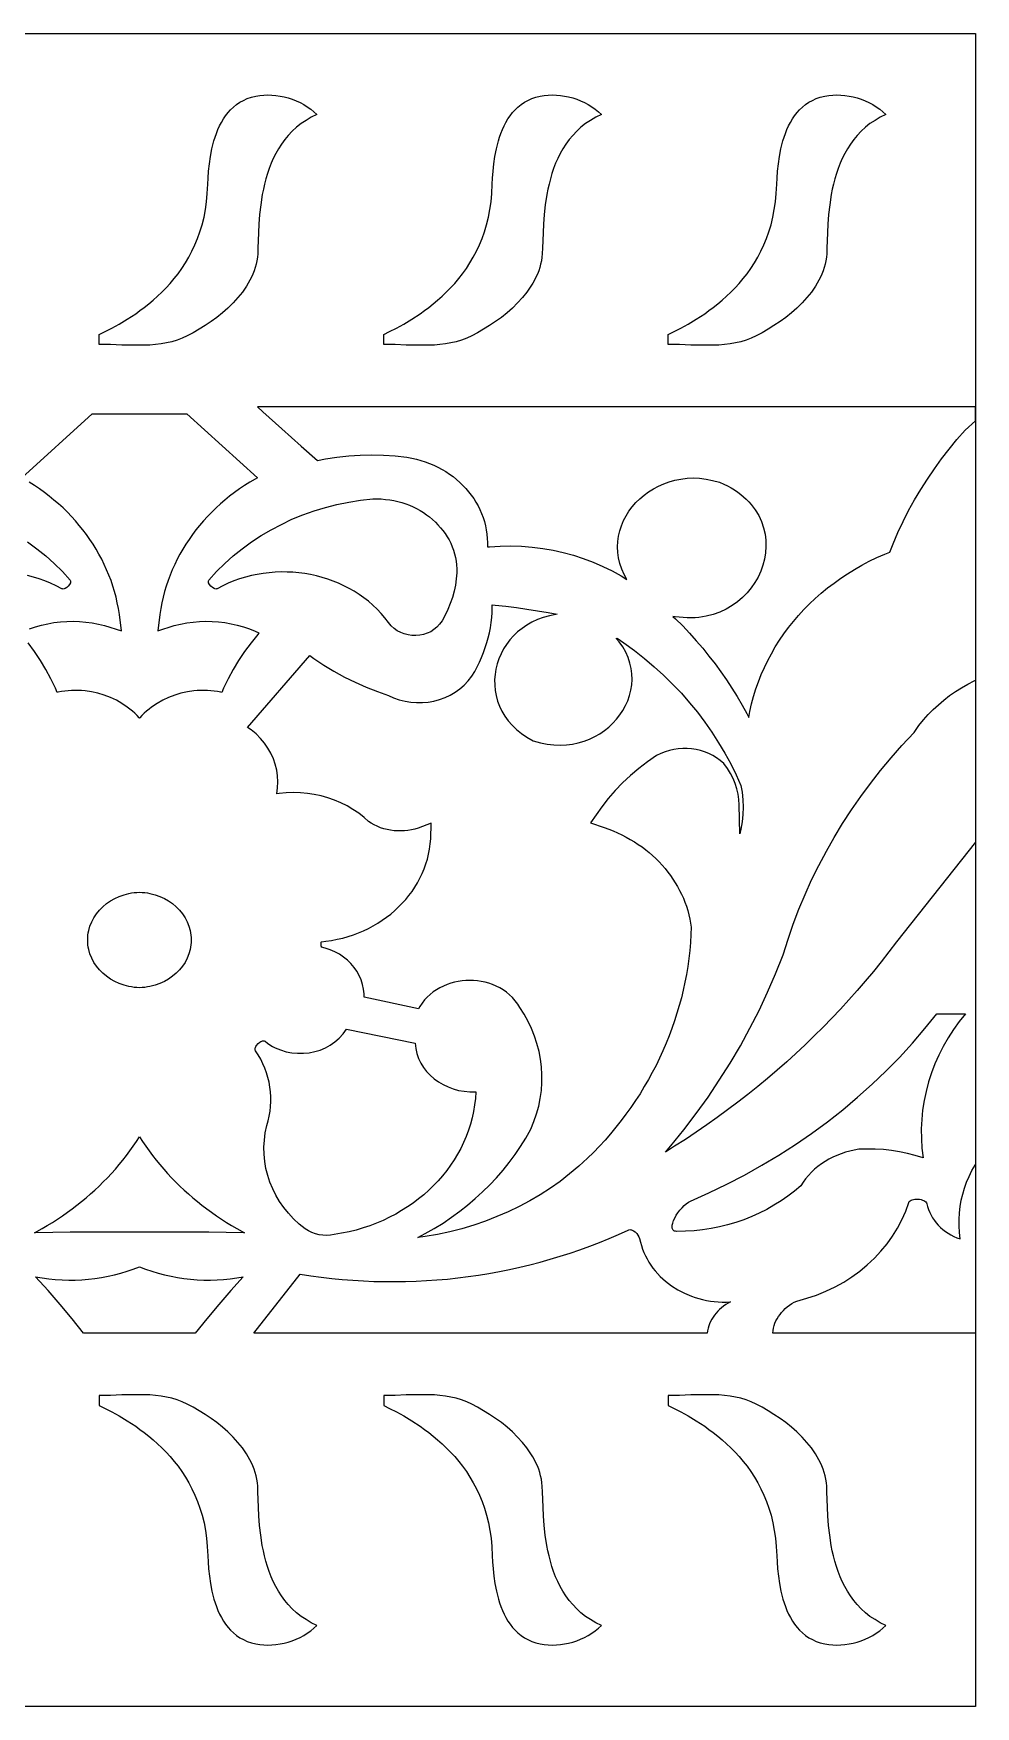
# Model space of a CAD drawing. Extents: x -250 to 250, y -50 to 50.
# Drawn here: x 193.7 to 250, y -50 to 50 of the extents above; entities that cross this region are included whole.
import ezdxf

# ---------------------------------------------------------------- set-up
doc = ezdxf.new("R2010")
doc.units = 0
doc.header["$MEASUREMENT"] = 0
doc.layers.add('BITMAP_LAYER', color=18, linetype='CONTINUOUS')
doc.layers.add('LAYER_1', color=18, linetype='CONTINUOUS')

msp = doc.modelspace()

# ---------------------------------------------------------------- linework, layer by layer
at = {"layer": 'BITMAP_LAYER'}
for points in [[(197.61, 32), (197.96, 32.18), (198.36, 32.39), (198.8, 32.63), (199.28, 32.92), (199.79, 33.25), (200.04, 33.44), (200.3, 33.63), (200.57, 33.84), (200.83, 34.06), (201.09, 34.29), (201.35, 34.53), (201.6, 34.79), (201.85, 35.06), (202.09, 35.35), (202.32, 35.64), (202.55, 35.96), (202.76, 36.29), (202.96, 36.63), (203.15, 36.99), (203.33, 37.36), (203.49, 37.75), (203.63, 38.15), (203.76, 38.57), (203.87, 39.01), (203.95, 39.47), (204.02, 39.94), (204.06, 40.43), (204.09, 41), (204.11, 41.36), (204.14, 41.77), (204.19, 42.2), (204.25, 42.65), (204.34, 43.11), (204.4, 43.34), (204.46, 43.58), (204.53, 43.81), (204.61, 44.03), (204.7, 44.25), (204.8, 44.47), (204.91, 44.68), (205.03, 44.89), (205.16, 45.08), (205.31, 45.27), (205.46, 45.44), (205.63, 45.6), (205.82, 45.75), (206.02, 45.89), (206.23, 46), (206.46, 46.11), (206.7, 46.19), (206.96, 46.25), (207.2, 46.29), (207.44, 46.32), (207.68, 46.33), (207.93, 46.32), (208.17, 46.3), (208.42, 46.26), (208.66, 46.21), (208.91, 46.15), (209.15, 46.07), (209.38, 45.98), (209.61, 45.87), (209.83, 45.75), (210.04, 45.62), (210.25, 45.48), (210.44, 45.32), (210.62, 45.15), (210.28, 44.99), (209.97, 44.8), (209.67, 44.61), (209.4, 44.39), (209.15, 44.16), (208.91, 43.91), (208.7, 43.66), (208.5, 43.39), (208.32, 43.11), (208.16, 42.83), (208.01, 42.53), (207.88, 42.24), (207.76, 41.93), (207.66, 41.62), (207.57, 41.31), (207.49, 41), (207.42, 40.69), (207.35, 40.38), (207.26, 39.76), (207.19, 39.17), (207.15, 38.6), (207.11, 37.6), (207.09, 37.18), (207.08, 36.83), (207.06, 36.62), (207.03, 36.41), (206.98, 36.21), (206.93, 36.01), (206.87, 35.81), (206.79, 35.62), (206.71, 35.43), (206.62, 35.25), (206.52, 35.07), (206.41, 34.89), (206.29, 34.71), (206.17, 34.54), (205.9, 34.21), (205.61, 33.89), (205.3, 33.59), (204.98, 33.3), (204.64, 33.03), (204.29, 32.78), (203.93, 32.54), (203.58, 32.32), (203.22, 32.11), (202.87, 31.92), (202.57, 31.78), (202.26, 31.67), (201.94, 31.57), (201.62, 31.5), (201.3, 31.44), (200.97, 31.4), (200.64, 31.37), (200.3, 31.36), (199.63, 31.36), (198.95, 31.37), (198.28, 31.4), (197.61, 31.41)], [(214.62, 32), (214.97, 32.18), (215.37, 32.39), (215.81, 32.63), (216.29, 32.92), (216.8, 33.25), (217.05, 33.44), (217.31, 33.63), (217.58, 33.84), (217.84, 34.06), (218.1, 34.29), (218.35, 34.53), (218.61, 34.79), (218.86, 35.06), (219.1, 35.35), (219.33, 35.64), (219.56, 35.96), (219.77, 36.29), (219.97, 36.63), (220.16, 36.99), (220.34, 37.36), (220.5, 37.75), (220.64, 38.15), (220.77, 38.57), (220.88, 39.01), (220.96, 39.47), (221.03, 39.94), (221.07, 40.43), (221.1, 41), (221.12, 41.36), (221.15, 41.77), (221.2, 42.2), (221.26, 42.65), (221.35, 43.11), (221.41, 43.34), (221.47, 43.58), (221.54, 43.81), (221.62, 44.03), (221.71, 44.25), (221.81, 44.47), (221.92, 44.68), (222.04, 44.89), (222.17, 45.08), (222.32, 45.27), (222.47, 45.44), (222.64, 45.6), (222.83, 45.75), (223.03, 45.89), (223.24, 46), (223.47, 46.11), (223.71, 46.19), (223.97, 46.25), (224.21, 46.29), (224.45, 46.32), (224.69, 46.33), (224.94, 46.32), (225.18, 46.3), (225.43, 46.26), (225.67, 46.21), (225.92, 46.15), (226.16, 46.07), (226.39, 45.98), (226.62, 45.87), (226.84, 45.75), (227.05, 45.62), (227.26, 45.48), (227.45, 45.32), (227.63, 45.15), (227.29, 44.99), (226.98, 44.8), (226.68, 44.61), (226.41, 44.39), (226.16, 44.16), (225.92, 43.91), (225.71, 43.66), (225.51, 43.39), (225.33, 43.11), (225.17, 42.83), (225.02, 42.53), (224.89, 42.24), (224.77, 41.93), (224.67, 41.62), (224.58, 41.31), (224.5, 41), (224.42, 40.69), (224.36, 40.38), (224.27, 39.76), (224.2, 39.17), (224.16, 38.6), (224.12, 37.6), (224.1, 37.18), (224.09, 36.83), (224.07, 36.62), (224.04, 36.41), (223.99, 36.21), (223.94, 36.01), (223.88, 35.81), (223.8, 35.62), (223.72, 35.43), (223.63, 35.25), (223.53, 35.07), (223.42, 34.89), (223.3, 34.71), (223.18, 34.54), (222.91, 34.21), (222.62, 33.89), (222.31, 33.59), (221.99, 33.3), (221.65, 33.03), (221.3, 32.78), (220.94, 32.54), (220.59, 32.32), (220.23, 32.11), (219.88, 31.92), (219.58, 31.78), (219.27, 31.67), (218.95, 31.57), (218.63, 31.5), (218.31, 31.44), (217.98, 31.4), (217.65, 31.37), (217.31, 31.36), (216.64, 31.36), (215.96, 31.37), (215.29, 31.4), (214.62, 31.41)], [(231.63, 32), (231.98, 32.18), (232.38, 32.39), (232.82, 32.63), (233.3, 32.92), (233.81, 33.25), (234.06, 33.44), (234.32, 33.63), (234.59, 33.84), (234.85, 34.06), (235.11, 34.29), (235.36, 34.53), (235.62, 34.79), (235.87, 35.06), (236.11, 35.35), (236.34, 35.64), (236.57, 35.96), (236.78, 36.29), (236.98, 36.63), (237.17, 36.99), (237.35, 37.36), (237.51, 37.75), (237.65, 38.15), (237.78, 38.57), (237.89, 39.01), (237.97, 39.47), (238.04, 39.94), (238.08, 40.43), (238.11, 41), (238.13, 41.36), (238.16, 41.77), (238.21, 42.2), (238.27, 42.65), (238.36, 43.11), (238.42, 43.34), (238.48, 43.58), (238.55, 43.81), (238.63, 44.03), (238.72, 44.25), (238.82, 44.47), (238.93, 44.68), (239.05, 44.89), (239.18, 45.08), (239.33, 45.27), (239.48, 45.44), (239.65, 45.6), (239.84, 45.75), (240.04, 45.89), (240.25, 46), (240.48, 46.11), (240.72, 46.19), (240.98, 46.25), (241.22, 46.29), (241.46, 46.32), (241.7, 46.33), (241.95, 46.32), (242.19, 46.3), (242.44, 46.26), (242.68, 46.21), (242.93, 46.15), (243.17, 46.07), (243.4, 45.98), (243.63, 45.87), (243.85, 45.75), (244.06, 45.62), (244.27, 45.48), (244.46, 45.32), (244.64, 45.15), (244.3, 44.99), (243.99, 44.8), (243.69, 44.61), (243.42, 44.39), (243.17, 44.16), (242.93, 43.91), (242.72, 43.66), (242.52, 43.39), (242.34, 43.11), (242.18, 42.83), (242.03, 42.53), (241.9, 42.24), (241.78, 41.93), (241.68, 41.62), (241.59, 41.31), (241.51, 41), (241.43, 40.69), (241.37, 40.38), (241.28, 39.76), (241.21, 39.17), (241.17, 38.6), (241.13, 37.6), (241.11, 37.18), (241.1, 36.83), (241.08, 36.62), (241.05, 36.41), (241, 36.21), (240.95, 36.01), (240.89, 35.81), (240.81, 35.62), (240.73, 35.43), (240.64, 35.25), (240.54, 35.07), (240.43, 34.89), (240.31, 34.71), (240.19, 34.54), (239.92, 34.21), (239.63, 33.89), (239.32, 33.59), (239, 33.3), (238.66, 33.03), (238.31, 32.78), (237.95, 32.54), (237.6, 32.32), (237.24, 32.11), (236.89, 31.92), (236.59, 31.78), (236.28, 31.67), (235.96, 31.57), (235.64, 31.5), (235.32, 31.44), (234.99, 31.4), (234.66, 31.37), (234.32, 31.36), (233.65, 31.36), (232.97, 31.37), (232.3, 31.4), (231.63, 31.41)], [(250, 1.67), (245.27, -4.29), (244.82, -4.9), (244.36, -5.49), (243.89, -6.07), (243.41, -6.64), (242.93, -7.2), (242.43, -7.76), (241.93, -8.31), (241.41, -8.86), (240.89, -9.39), (240.36, -9.92), (239.81, -10.45), (239.26, -10.96), (238.71, -11.47), (238.14, -11.97), (237.56, -12.46), (236.98, -12.94), (236.39, -13.42), (235.78, -13.88), (235.18, -14.34), (234.56, -14.79), (233.93, -15.24), (233.3, -15.67), (232.66, -16.1), (232.01, -16.51), (231.46, -16.86), (231.79, -16.48), (232.56, -15.53), (233.3, -14.56), (234.01, -13.58), (234.68, -12.57), (235.33, -11.55), (235.94, -10.51), (236.51, -9.46), (237.06, -8.39), (237.57, -7.31), (238.04, -6.21), (238.49, -5.08), (238.79, -4.13), (239.1, -3.23), (239.44, -2.34), (239.81, -1.46), (240.2, -0.59), (240.63, 0.27), (241.08, 1.12), (241.55, 1.95), (242.05, 2.78), (242.58, 3.59), (243.14, 4.39), (243.72, 5.18), (244.32, 5.95), (244.95, 6.71), (245.6, 7.45), (246.33, 8.22), (246.62, 8.63), (246.89, 8.97), (247.17, 9.29), (247.47, 9.59), (247.78, 9.88), (248.11, 10.16), (248.45, 10.42), (248.8, 10.66), (249.16, 10.89), (249.54, 11.11), (249.92, 11.3), (250, 11.34)], [(250, -27.68), (237.88, -27.68), (237.9, -27.53), (237.93, -27.38), (237.96, -27.23), (238.01, -27.09), (238.07, -26.95), (238.14, -26.82), (238.22, -26.68), (238.31, -26.56), (238.4, -26.44), (238.51, -26.32), (238.62, -26.21), (238.74, -26.11), (238.87, -26.01), (239.01, -25.92), (239.16, -25.84), (239.31, -25.77), (239.91, -25.6), (240.49, -25.41), (241.05, -25.18), (241.6, -24.92), (242.12, -24.63), (242.61, -24.31), (243.09, -23.97), (243.53, -23.6), (243.95, -23.21), (244.34, -22.79), (244.71, -22.35), (245.04, -21.89), (245.33, -21.41), (245.6, -20.91), (245.83, -20.4), (246.02, -19.87), (246.04, -19.81), (246.09, -19.77), (246.15, -19.73), (246.22, -19.71), (246.29, -19.69), (246.38, -19.67), (246.47, -19.67), (246.56, -19.67), (246.65, -19.68), (246.74, -19.7), (246.83, -19.73), (246.9, -19.76), (246.97, -19.8), (247.02, -19.84), (247.06, -19.89), (247.08, -19.95), (247.13, -20.12), (247.19, -20.3), (247.26, -20.47), (247.34, -20.63), (247.43, -20.79), (247.54, -20.95), (247.65, -21.09), (247.77, -21.23), (247.91, -21.37), (248.05, -21.49), (248.2, -21.61), (248.36, -21.71), (248.53, -21.81), (248.71, -21.9), (248.89, -21.98), (249.08, -22.05), (249.04, -21.66), (249.02, -21.27), (249.02, -20.88), (249.04, -20.5), (249.09, -20.12), (249.15, -19.74), (249.24, -19.38), (249.35, -19.01), (249.47, -18.66), (249.62, -18.31), (249.78, -17.97), (249.97, -17.64), (250, -17.58)], [(197.61, -32), (197.96, -32.18), (198.36, -32.39), (198.8, -32.63), (199.28, -32.92), (199.79, -33.25), (200.04, -33.44), (200.3, -33.63), (200.57, -33.84), (200.83, -34.06), (201.09, -34.29), (201.35, -34.53), (201.6, -34.79), (201.85, -35.06), (202.09, -35.35), (202.32, -35.64), (202.55, -35.96), (202.76, -36.29), (202.96, -36.63), (203.15, -36.99), (203.33, -37.36), (203.49, -37.75), (203.63, -38.15), (203.76, -38.57), (203.87, -39.01), (203.95, -39.47), (204.02, -39.94), (204.06, -40.43), (204.09, -41), (204.11, -41.36), (204.14, -41.77), (204.19, -42.2), (204.25, -42.65), (204.34, -43.11), (204.4, -43.34), (204.46, -43.58), (204.53, -43.81), (204.61, -44.03), (204.7, -44.25), (204.8, -44.47), (204.91, -44.68), (205.03, -44.89), (205.16, -45.08), (205.31, -45.27), (205.46, -45.44), (205.63, -45.6), (205.82, -45.75), (206.02, -45.89), (206.23, -46), (206.46, -46.11), (206.7, -46.19), (206.96, -46.25), (207.2, -46.29), (207.44, -46.32), (207.68, -46.33), (207.93, -46.32), (208.17, -46.3), (208.42, -46.26), (208.66, -46.21), (208.91, -46.15), (209.15, -46.07), (209.38, -45.98), (209.61, -45.87), (209.83, -45.75), (210.04, -45.62), (210.25, -45.48), (210.44, -45.32), (210.62, -45.15), (210.28, -44.99), (209.97, -44.8), (209.67, -44.61), (209.4, -44.39), (209.15, -44.16), (208.91, -43.91), (208.7, -43.66), (208.5, -43.39), (208.32, -43.11), (208.16, -42.83), (208.01, -42.53), (207.88, -42.24), (207.76, -41.93), (207.66, -41.62), (207.57, -41.31), (207.49, -41), (207.42, -40.69), (207.35, -40.38), (207.26, -39.76), (207.19, -39.17), (207.15, -38.6), (207.11, -37.6), (207.09, -37.18), (207.08, -36.83), (207.06, -36.62), (207.03, -36.41), (206.98, -36.21), (206.93, -36.01), (206.87, -35.81), (206.79, -35.62), (206.71, -35.43), (206.62, -35.25), (206.52, -35.07), (206.41, -34.89), (206.29, -34.71), (206.17, -34.54), (205.9, -34.21), (205.61, -33.89), (205.3, -33.59), (204.98, -33.3), (204.64, -33.03), (204.29, -32.78), (203.93, -32.54), (203.58, -32.32), (203.22, -32.11), (202.87, -31.92), (202.57, -31.78), (202.26, -31.67), (201.94, -31.57), (201.62, -31.5), (201.3, -31.44), (200.97, -31.4), (200.64, -31.37), (200.3, -31.36), (199.63, -31.36), (198.95, -31.37), (198.28, -31.4), (197.61, -31.41)], [(214.62, -32), (214.97, -32.18), (215.37, -32.39), (215.81, -32.63), (216.29, -32.92), (216.8, -33.25), (217.05, -33.44), (217.31, -33.63), (217.58, -33.84), (217.84, -34.06), (218.1, -34.29), (218.35, -34.53), (218.61, -34.79), (218.86, -35.06), (219.1, -35.35), (219.33, -35.64), (219.56, -35.96), (219.77, -36.29), (219.97, -36.63), (220.16, -36.99), (220.34, -37.36), (220.5, -37.75), (220.64, -38.15), (220.77, -38.57), (220.88, -39.01), (220.96, -39.47), (221.03, -39.94), (221.07, -40.43), (221.1, -41), (221.12, -41.36), (221.15, -41.77), (221.2, -42.2), (221.26, -42.65), (221.35, -43.11), (221.41, -43.34), (221.47, -43.58), (221.54, -43.81), (221.62, -44.03), (221.71, -44.25), (221.81, -44.47), (221.92, -44.68), (222.04, -44.89), (222.17, -45.08), (222.32, -45.27), (222.47, -45.44), (222.64, -45.6), (222.83, -45.75), (223.03, -45.89), (223.24, -46), (223.47, -46.11), (223.71, -46.19), (223.97, -46.25), (224.21, -46.29), (224.45, -46.32), (224.69, -46.33), (224.94, -46.32), (225.18, -46.3), (225.43, -46.26), (225.67, -46.21), (225.92, -46.15), (226.16, -46.07), (226.39, -45.98), (226.62, -45.87), (226.84, -45.75), (227.05, -45.62), (227.26, -45.48), (227.45, -45.32), (227.63, -45.15), (227.29, -44.99), (226.98, -44.8), (226.68, -44.61), (226.41, -44.39), (226.16, -44.16), (225.92, -43.91), (225.71, -43.66), (225.51, -43.39), (225.33, -43.11), (225.17, -42.83), (225.02, -42.53), (224.89, -42.24), (224.77, -41.93), (224.67, -41.62), (224.58, -41.31), (224.5, -41), (224.42, -40.69), (224.36, -40.38), (224.27, -39.76), (224.2, -39.17), (224.16, -38.6), (224.12, -37.6), (224.1, -37.18), (224.09, -36.83), (224.07, -36.62), (224.04, -36.41), (223.99, -36.21), (223.94, -36.01), (223.88, -35.81), (223.8, -35.62), (223.72, -35.43), (223.63, -35.25), (223.53, -35.07), (223.42, -34.89), (223.3, -34.71), (223.18, -34.54), (222.91, -34.21), (222.62, -33.89), (222.31, -33.59), (221.99, -33.3), (221.65, -33.03), (221.3, -32.78), (220.94, -32.54), (220.59, -32.32), (220.23, -32.11), (219.88, -31.92), (219.58, -31.78), (219.27, -31.67), (218.95, -31.57), (218.63, -31.5), (218.31, -31.44), (217.98, -31.4), (217.65, -31.37), (217.31, -31.36), (216.64, -31.36), (215.96, -31.37), (215.29, -31.4), (214.62, -31.41)], [(231.63, -32), (231.98, -32.18), (232.38, -32.39), (232.82, -32.63), (233.3, -32.92), (233.81, -33.25), (234.06, -33.44), (234.32, -33.63), (234.59, -33.84), (234.85, -34.06), (235.11, -34.29), (235.36, -34.53), (235.62, -34.79), (235.87, -35.06), (236.11, -35.35), (236.34, -35.64), (236.57, -35.96), (236.78, -36.29), (236.98, -36.63), (237.17, -36.99), (237.35, -37.36), (237.51, -37.75), (237.65, -38.15), (237.78, -38.57), (237.89, -39.01), (237.97, -39.47), (238.04, -39.94), (238.08, -40.43), (238.11, -41), (238.13, -41.36), (238.16, -41.77), (238.21, -42.2), (238.27, -42.65), (238.36, -43.11), (238.42, -43.34), (238.48, -43.58), (238.55, -43.81), (238.63, -44.03), (238.72, -44.25), (238.82, -44.47), (238.93, -44.68), (239.05, -44.89), (239.18, -45.08), (239.33, -45.27), (239.48, -45.44), (239.65, -45.6), (239.84, -45.75), (240.04, -45.89), (240.25, -46), (240.48, -46.11), (240.72, -46.19), (240.98, -46.25), (241.22, -46.29), (241.46, -46.32), (241.7, -46.33), (241.95, -46.32), (242.19, -46.3), (242.44, -46.26), (242.68, -46.21), (242.93, -46.15), (243.17, -46.07), (243.4, -45.98), (243.63, -45.87), (243.85, -45.75), (244.06, -45.62), (244.27, -45.48), (244.46, -45.32), (244.64, -45.15), (244.3, -44.99), (243.99, -44.8), (243.69, -44.61), (243.42, -44.39), (243.17, -44.16), (242.93, -43.91), (242.72, -43.66), (242.52, -43.39), (242.34, -43.11), (242.18, -42.83), (242.03, -42.53), (241.9, -42.24), (241.78, -41.93), (241.68, -41.62), (241.59, -41.31), (241.51, -41), (241.43, -40.69), (241.37, -40.38), (241.28, -39.76), (241.21, -39.17), (241.17, -38.6), (241.13, -37.6), (241.11, -37.18), (241.1, -36.83), (241.08, -36.62), (241.05, -36.41), (241, -36.21), (240.95, -36.01), (240.89, -35.81), (240.81, -35.62), (240.73, -35.43), (240.64, -35.25), (240.54, -35.07), (240.43, -34.89), (240.31, -34.71), (240.19, -34.54), (239.92, -34.21), (239.63, -33.89), (239.32, -33.59), (239, -33.3), (238.66, -33.03), (238.31, -32.78), (237.95, -32.54), (237.6, -32.32), (237.24, -32.11), (236.89, -31.92), (236.59, -31.78), (236.28, -31.67), (235.96, -31.57), (235.64, -31.5), (235.32, -31.44), (234.99, -31.4), (234.66, -31.37), (234.32, -31.36), (233.65, -31.36), (232.97, -31.37), (232.3, -31.4), (231.63, -31.41)]]:
    msp.add_lwpolyline(points, close=True, dxfattribs=at)
at = {"layer": 'LAYER_1'}
for points in [[(250, -50), (-250, -50), (-250, 50), (250, 50)], [(207.06, 27.68), (207.39, 27.38), (208.53, 26.36), (209.67, 25.34), (210.66, 24.47), (211.14, 24.57), (211.82, 24.67), (212.52, 24.75), (213.21, 24.79), (213.91, 24.81), (214.6, 24.79), (215.3, 24.75), (216, 24.67), (216.29, 24.62), (216.57, 24.55), (216.84, 24.48), (217.1, 24.39), (217.36, 24.3), (217.62, 24.19), (217.86, 24.07), (218.1, 23.94), (218.33, 23.81), (218.55, 23.66), (218.76, 23.51), (218.97, 23.34), (219.16, 23.17), (219.35, 22.99), (219.53, 22.8), (219.69, 22.61), (219.85, 22.41), (220, 22.2), (220.13, 21.98), (220.26, 21.76), (220.37, 21.54), (220.47, 21.3), (220.56, 21.07), (220.64, 20.83), (220.7, 20.58), (220.75, 20.33), (220.79, 20.08), (220.81, 19.82), (220.82, 19.57), (220.82, 19.31), (220.94, 19.32), (221.58, 19.36), (222.22, 19.37), (222.86, 19.35), (223.49, 19.29), (224.12, 19.21), (224.74, 19.11), (225.35, 18.97), (225.96, 18.81), (226.55, 18.61), (227.14, 18.4), (227.71, 18.15), (228.27, 17.88), (228.82, 17.58), (229.16, 17.37), (228.99, 17.66), (228.85, 17.99), (228.73, 18.32), (228.66, 18.65), (228.61, 18.98), (228.6, 19.31), (228.61, 19.64), (228.66, 19.96), (228.73, 20.27), (228.83, 20.58), (228.96, 20.88), (229.11, 21.17), (229.28, 21.45), (229.48, 21.71), (229.69, 21.96), (229.92, 22.19), (230.18, 22.41), (230.45, 22.61), (230.74, 22.79), (231.04, 22.95), (231.36, 23.09), (231.69, 23.21), (232.03, 23.31), (232.38, 23.37), (232.75, 23.42), (233.12, 23.43), (233.5, 23.41), (233.89, 23.37), (234.28, 23.29), (234.69, 23.18), (234.95, 23.07), (235.17, 22.96), (235.38, 22.84), (235.59, 22.72), (235.78, 22.59), (235.96, 22.45), (236.13, 22.31), (236.29, 22.16), (236.44, 22.01), (236.59, 21.85), (236.83, 21.52), (237.04, 21.18), (237.2, 20.82), (237.33, 20.46), (237.42, 20.08), (237.46, 19.71), (237.47, 19.33), (237.45, 18.95), (237.39, 18.58), (237.29, 18.22), (237.16, 17.86), (237, 17.51), (236.81, 17.18), (236.59, 16.86), (236.35, 16.56), (236.07, 16.29), (235.77, 16.03), (235.44, 15.8), (235.09, 15.59), (234.71, 15.42), (234.31, 15.28), (233.89, 15.17), (233.46, 15.1), (233.23, 15.08), (233, 15.07), (232.76, 15.07), (232.52, 15.09), (232.28, 15.11), (232.04, 15.14), (231.91, 15.16), (232.07, 15.01), (232.49, 14.59), (232.9, 14.15), (233.3, 13.7), (233.69, 13.25), (234.06, 12.79), (234.43, 12.32), (234.78, 11.84), (235.11, 11.36), (235.43, 10.87), (235.74, 10.37), (236.04, 9.86), (236.32, 9.35), (236.45, 9.11), (236.51, 9.48), (236.61, 9.93), (236.73, 10.38), (236.87, 10.82), (237.02, 11.25), (237.19, 11.68), (237.38, 12.11), (237.58, 12.52), (237.8, 12.93), (238.03, 13.34), (238.28, 13.73), (238.54, 14.12), (238.82, 14.49), (239.11, 14.86), (239.42, 15.22), (239.74, 15.57), (240.07, 15.91), (240.42, 16.23), (240.78, 16.55), (241.15, 16.86), (241.54, 17.15), (241.94, 17.44), (242.35, 17.71), (242.77, 17.97), (243.2, 18.22), (243.65, 18.45), (244.1, 18.67), (244.57, 18.87), (244.87, 19), (245.07, 19.5), (245.36, 20.17), (245.67, 20.83), (246, 21.48), (246.36, 22.12), (246.73, 22.75), (247.12, 23.37), (247.54, 23.97), (247.97, 24.57), (248.42, 25.16), (248.89, 25.73), (249.38, 26.29), (250, 26.84), (250, 27.68)], [(214.47, 22.18), (214.73, 22.15), (214.98, 22.12), (215.22, 22.08), (215.46, 22.02), (215.7, 21.96), (215.93, 21.88), (216.15, 21.8), (216.37, 21.7), (216.58, 21.6), (216.79, 21.49), (216.99, 21.36), (217.18, 21.23), (217.36, 21.1), (217.54, 20.95), (217.71, 20.79), (217.86, 20.63), (218.01, 20.46), (218.15, 20.29), (218.29, 20.11), (218.41, 19.92), (218.52, 19.73), (218.62, 19.53), (218.7, 19.32), (218.78, 19.11), (218.84, 18.9), (218.9, 18.68), (218.94, 18.46), (218.96, 18.24), (218.98, 18.01), (218.98, 17.77), (218.95, 17.4), (218.9, 17.03), (218.82, 16.66), (218.72, 16.29), (218.59, 15.93), (218.45, 15.57), (218.28, 15.23), (218.1, 14.89), (217.96, 14.69), (217.8, 14.52), (217.62, 14.37), (217.43, 14.24), (217.22, 14.15), (217, 14.07), (216.77, 14.03), (216.54, 14.01), (216.3, 14.01), (216.07, 14.05), (215.84, 14.11), (215.63, 14.19), (215.42, 14.3), (215.23, 14.44), (215.06, 14.6), (214.91, 14.8), (214.69, 15.07), (214.46, 15.34), (214.22, 15.59), (213.97, 15.83), (213.7, 16.06), (213.43, 16.27), (213.14, 16.47), (212.85, 16.66), (212.55, 16.83), (212.24, 16.99), (211.92, 17.14), (211.6, 17.27), (211.27, 17.39), (210.93, 17.49), (210.59, 17.58), (210.24, 17.66), (209.9, 17.72), (209.54, 17.76), (209.19, 17.8), (208.84, 17.81), (208.48, 17.82), (208.12, 17.8), (207.77, 17.77), (207.41, 17.73), (207.05, 17.67), (206.7, 17.6), (206.35, 17.5), (206, 17.4), (205.66, 17.28), (205.32, 17.14), (204.99, 16.98), (204.66, 16.81), (204.62, 16.8), (204.57, 16.79), (204.52, 16.8), (204.47, 16.82), (204.37, 16.88), (204.27, 16.96), (204.2, 17.06), (204.14, 17.16), (204.13, 17.21), (204.13, 17.25), (204.14, 17.29), (204.16, 17.33), (204.62, 17.84), (205.11, 18.32), (205.62, 18.77), (206.15, 19.2), (206.71, 19.61), (207.28, 19.99), (207.88, 20.34), (208.5, 20.66), (209.13, 20.96), (209.78, 21.22), (210.45, 21.46), (211.13, 21.67), (211.82, 21.84), (212.52, 21.99), (213.23, 22.1), (213.96, 22.18), (214.22, 22.18)], [(221.27, 15.82), (221.91, 15.76), (222.55, 15.68), (223.18, 15.6), (223.81, 15.5), (224.44, 15.39), (224.98, 15.29), (224.9, 15.28), (224.52, 15.2), (224.15, 15.1), (223.81, 14.97), (223.48, 14.82), (223.17, 14.64), (222.89, 14.44), (222.62, 14.23), (222.38, 14), (222.15, 13.75), (221.96, 13.48), (221.78, 13.21), (221.63, 12.92), (221.5, 12.62), (221.4, 12.32), (221.32, 12.01), (221.27, 11.69), (221.24, 11.38), (221.25, 11.05), (221.28, 10.73), (221.33, 10.42), (221.42, 10.1), (221.54, 9.79), (221.68, 9.49), (221.86, 9.2), (222.06, 8.92), (222.3, 8.65), (222.56, 8.4), (222.86, 8.16), (223.18, 7.94), (223.56, 7.73), (223.99, 7.61), (224.39, 7.53), (224.78, 7.48), (225.16, 7.46), (225.54, 7.48), (225.9, 7.52), (226.25, 7.6), (226.6, 7.7), (226.92, 7.82), (227.24, 7.97), (227.53, 8.14), (227.81, 8.33), (228.07, 8.54), (228.32, 8.77), (228.54, 9.01), (228.74, 9.27), (228.92, 9.54), (229.08, 9.83), (229.21, 10.12), (229.32, 10.43), (229.4, 10.74), (229.45, 11.06), (229.47, 11.39), (229.46, 11.72), (229.42, 12.04), (229.34, 12.37), (229.23, 12.7), (229.09, 13.02), (228.91, 13.33), (228.69, 13.63), (228.52, 13.83), (228.57, 13.86), (228.98, 13.58), (229.61, 13.12), (230.21, 12.65), (230.79, 12.15), (231.35, 11.64), (231.89, 11.11), (232.41, 10.56), (232.9, 10), (233.37, 9.43), (233.82, 8.84), (234.24, 8.23), (234.64, 7.61), (235.02, 6.98), (235.37, 6.34), (235.69, 5.68), (235.97, 5.05), (236.05, 4.65), (236.09, 4.2), (236.11, 3.76), (236.09, 3.32), (236.05, 2.87), (235.97, 2.44), (235.9, 2.17), (235.86, 3.89), (235.84, 4.21), (235.8, 4.53), (235.72, 4.85), (235.62, 5.17), (235.5, 5.47), (235.35, 5.77), (235.18, 6.06), (234.96, 6.36), (234.73, 6.55), (234.51, 6.71), (234.29, 6.85), (234.05, 6.97), (233.8, 7.07), (233.55, 7.15), (233.29, 7.21), (233.02, 7.25), (232.76, 7.27), (232.49, 7.27), (232.23, 7.25), (231.96, 7.21), (231.7, 7.15), (231.44, 7.07), (231.19, 6.96), (230.93, 6.84), (230.38, 6.46), (229.86, 6.06), (229.37, 5.65), (228.9, 5.21), (228.46, 4.75), (228.04, 4.27), (227.65, 3.78), (226.97, 2.81), (227.8, 2.54), (228.07, 2.44), (228.34, 2.34), (228.6, 2.22), (228.86, 2.1), (229.11, 1.97), (229.36, 1.83), (229.6, 1.69), (229.83, 1.53), (230.06, 1.38), (230.28, 1.21), (230.49, 1.04), (230.69, 0.86), (230.89, 0.68), (231.08, 0.49), (231.26, 0.29), (231.44, 0.09), (231.6, -0.12), (231.76, -0.33), (231.91, -0.54), (232.05, -0.76), (232.18, -0.99), (232.31, -1.22), (232.42, -1.45), (232.53, -1.69), (232.62, -1.93), (232.71, -2.17), (232.79, -2.42), (232.85, -2.67), (232.91, -2.93), (232.96, -3.18), (232.99, -3.41), (232.97, -3.86), (232.95, -4.34), (232.91, -4.82), (232.85, -5.29), (232.79, -5.77), (232.71, -6.24), (232.62, -6.71), (232.52, -7.18), (232.41, -7.64), (232.29, -8.1), (232.15, -8.56), (232.01, -9.02), (231.85, -9.47), (231.68, -9.92), (231.5, -10.36), (231.31, -10.81), (231.11, -11.24), (230.9, -11.68), (230.67, -12.11), (230.44, -12.53), (230.19, -12.95), (229.94, -13.37), (229.67, -13.78), (229.39, -14.19), (229.1, -14.59), (228.81, -14.98), (228.5, -15.37), (228.18, -15.76), (227.85, -16.14), (227.51, -16.51), (227.16, -16.88), (226.8, -17.23), (226.28, -17.71), (225.73, -18.17), (225.16, -18.61), (224.58, -19.02), (223.97, -19.41), (223.35, -19.78), (222.71, -20.12), (222.05, -20.43), (221.38, -20.72), (220.7, -20.99), (220, -21.23), (219.29, -21.44), (218.57, -21.62), (217.84, -21.78), (217.1, -21.91), (216.66, -21.96), (217.1, -21.73), (217.64, -21.43), (218.16, -21.1), (218.67, -20.76), (219.16, -20.4), (219.63, -20.03), (220.09, -19.64), (220.53, -19.24), (220.96, -18.82), (221.36, -18.39), (221.75, -17.94), (222.12, -17.48), (222.47, -17), (222.8, -16.52), (223.11, -16.02), (223.41, -15.5), (223.6, -15.03), (223.76, -14.58), (223.88, -14.11), (223.97, -13.65), (224.04, -13.18), (224.07, -12.71), (224.07, -12.24), (224.04, -11.77), (223.98, -11.3), (223.9, -10.84), (223.78, -10.38), (223.63, -9.93), (223.46, -9.48), (223.25, -9.05), (223.02, -8.62), (222.76, -8.21), (222.63, -8.01), (222.47, -7.81), (222.31, -7.63), (222.13, -7.46), (221.95, -7.31), (221.75, -7.17), (221.55, -7.05), (221.34, -6.94), (221.12, -6.85), (220.9, -6.77), (220.68, -6.71), (220.45, -6.66), (220.22, -6.63), (219.99, -6.6), (219.76, -6.6), (219.53, -6.6), (219.3, -6.63), (219.07, -6.66), (218.84, -6.71), (218.62, -6.77), (218.4, -6.85), (218.18, -6.94), (217.98, -7.04), (217.77, -7.16), (217.58, -7.29), (217.4, -7.44), (217.22, -7.6), (217.06, -7.77), (216.91, -7.96), (216.77, -8.16), (216.7, -8.29), (213.44, -7.6), (213.44, -7.41), (213.41, -7.12), (213.35, -6.84), (213.26, -6.56), (213.15, -6.3), (213.01, -6.05), (212.84, -5.82), (212.65, -5.59), (212.45, -5.39), (212.22, -5.21), (211.97, -5.04), (211.7, -4.9), (211.42, -4.77), (211.12, -4.67), (210.9, -4.62), (210.9, -4.62), (210.89, -4.59), (210.88, -4.54), (210.87, -4.49), (210.87, -4.43), (210.87, -4.37), (210.88, -4.32), (210.89, -4.29), (211.16, -4.26), (211.5, -4.21), (211.84, -4.14), (212.17, -4.07), (212.49, -3.98), (212.8, -3.87), (213.11, -3.76), (213.41, -3.63), (213.7, -3.49), (213.99, -3.34), (214.26, -3.18), (214.53, -3), (214.79, -2.82), (215.04, -2.63), (215.28, -2.42), (215.5, -2.21), (215.72, -1.99), (215.93, -1.76), (216.12, -1.52), (216.31, -1.28), (216.48, -1.02), (216.64, -0.76), (216.78, -0.49), (216.91, -0.21), (217.03, 0.07), (217.14, 0.36), (217.23, 0.65), (217.3, 0.95), (217.36, 1.25), (217.4, 1.56), (217.43, 1.87), (217.46, 2.8), (216.67, 2.51), (216.47, 2.45), (216.27, 2.4), (216.06, 2.37), (215.85, 2.34), (215.64, 2.34), (215.44, 2.34), (215.23, 2.35), (215.02, 2.38), (214.82, 2.42), (214.62, 2.47), (214.42, 2.53), (214.23, 2.61), (214.05, 2.69), (213.87, 2.79), (213.71, 2.89), (213.44, 3.13), (213.12, 3.39), (212.77, 3.62), (212.42, 3.83), (212.05, 4.02), (211.67, 4.18), (211.27, 4.32), (210.87, 4.43), (210.46, 4.52), (210.05, 4.58), (209.63, 4.62), (209.21, 4.63), (208.78, 4.61), (208.36, 4.57), (208.22, 4.55), (208.27, 4.91), (208.29, 5.27), (208.27, 5.62), (208.22, 5.97), (208.13, 6.32), (208.02, 6.65), (207.87, 6.98), (207.69, 7.29), (207.48, 7.58), (207.24, 7.86), (206.98, 8.13), (206.69, 8.37), (206.48, 8.51), (210.19, 12.83), (210.44, 12.65), (211.03, 12.25), (211.64, 11.88), (212.27, 11.53), (212.91, 11.22), (213.57, 10.92), (214.25, 10.66), (214.91, 10.43), (215.2, 10.3), (215.54, 10.18), (215.89, 10.09), (216.23, 10.03), (216.58, 10.01), (216.93, 10.01), (217.28, 10.04), (217.62, 10.1), (217.95, 10.19), (218.28, 10.31), (218.59, 10.45), (218.89, 10.63), (219.17, 10.83), (219.43, 11.05), (219.67, 11.3), (219.89, 11.59), (220.06, 11.87), (220.21, 12.15), (220.35, 12.43), (220.47, 12.71), (220.59, 13), (220.69, 13.29), (220.79, 13.59), (220.87, 13.88), (220.94, 14.18), (220.99, 14.48), (221.04, 14.79), (221.07, 15.09), (221.09, 15.4), (221.1, 15.71), (221.1, 15.84)], [(200.17, -1.34), (200.33, -1.35), (200.49, -1.37), (200.64, -1.4), (200.94, -1.48), (201.22, -1.58), (201.5, -1.7), (201.75, -1.85), (201.99, -2.01), (202.21, -2.2), (202.41, -2.4), (202.58, -2.62), (202.74, -2.85), (202.87, -3.09), (202.97, -3.35), (203.05, -3.62), (203.07, -3.76), (203.09, -3.9), (203.11, -4.04), (203.11, -4.18), (203.11, -4.33), (203.09, -4.47), (203.07, -4.61), (203.05, -4.75), (202.97, -5.02), (202.87, -5.27), (202.74, -5.52), (202.58, -5.75), (202.41, -5.97), (202.21, -6.17), (201.99, -6.35), (201.75, -6.52), (201.5, -6.67), (201.22, -6.79), (200.94, -6.89), (200.64, -6.97), (200.49, -6.99), (200.33, -7.02), (200.17, -7.03), (200.01, -7.04), (199.85, -7.03), (199.69, -7.02), (199.54, -6.99), (199.38, -6.97), (199.09, -6.89), (198.8, -6.79), (198.53, -6.67), (198.27, -6.52), (198.04, -6.35), (197.82, -6.17), (197.62, -5.97), (197.44, -5.75), (197.29, -5.52), (197.16, -5.27), (197.05, -5.02), (196.98, -4.75), (196.95, -4.61), (196.93, -4.47), (196.92, -4.33), (196.92, -4.18), (196.92, -4.04), (196.93, -3.9), (196.95, -3.76), (196.98, -3.62), (197.05, -3.35), (197.16, -3.09), (197.29, -2.85), (197.44, -2.62), (197.62, -2.4), (197.82, -2.2), (198.04, -2.01), (198.27, -1.85), (198.53, -1.7), (198.8, -1.58), (199.09, -1.48), (199.38, -1.4), (199.54, -1.37), (199.69, -1.35), (199.85, -1.34), (200.01, -1.33)], [(249.03, -9.06), (248.68, -9.54), (248.36, -10.04), (248.07, -10.55), (247.8, -11.07), (247.57, -11.59), (247.36, -12.13), (247.19, -12.67), (247.04, -13.23), (246.92, -13.78), (246.83, -14.35), (246.78, -14.91), (246.75, -15.48), (246.76, -16.06), (246.79, -16.63), (246.86, -17.2), (246.4, -17.06), (245.93, -16.94), (245.45, -16.84), (244.97, -16.77), (244.49, -16.71), (244, -16.68), (243.51, -16.68), (243.02, -16.69), (242.75, -16.74), (242.48, -16.8), (242.22, -16.87), (241.96, -16.96), (241.71, -17.06), (241.47, -17.17), (241.23, -17.29), (241, -17.42), (240.79, -17.57), (240.58, -17.72), (240.38, -17.89), (240.19, -18.07), (240.01, -18.25), (239.84, -18.45), (239.69, -18.65), (239.55, -18.87), (239.17, -19.19), (238.78, -19.49), (238.37, -19.78), (237.95, -20.04), (237.52, -20.29), (237.07, -20.51), (236.62, -20.72), (236.15, -20.9), (235.67, -21.07), (235.18, -21.21), (234.69, -21.33), (234.19, -21.43), (233.68, -21.51), (233.17, -21.56), (232.65, -21.59), (232.13, -21.6), (232.06, -21.59), (232.01, -21.58), (231.96, -21.56), (231.93, -21.53), (231.9, -21.49), (231.88, -21.45), (231.86, -21.41), (231.86, -21.35), (231.87, -21.23), (231.9, -21.1), (231.95, -20.95), (232.02, -20.8), (232.11, -20.64), (232.21, -20.49), (232.33, -20.33), (232.45, -20.19), (232.58, -20.06), (232.7, -19.95), (232.83, -19.86), (232.96, -19.79), (234.06, -19.3), (235.14, -18.78), (236.19, -18.23), (237.23, -17.65), (238.24, -17.04), (239.23, -16.41), (240.2, -15.74), (241.14, -15.05), (242.06, -14.33), (242.95, -13.58), (243.81, -12.81), (244.64, -12.02), (245.45, -11.2), (246.23, -10.35), (246.97, -9.48), (247.69, -8.59), (249.4, -8.59)], [(216.49, -10.35), (216.53, -10.67), (216.6, -10.97), (216.7, -11.26), (216.83, -11.54), (216.99, -11.8), (217.18, -12.04), (217.39, -12.27), (217.63, -12.48), (217.89, -12.66), (218.16, -12.83), (218.46, -12.97), (218.77, -13.08), (219.09, -13.17), (219.43, -13.22), (219.77, -13.25), (220.12, -13.25), (220.1, -13.65), (220.05, -14.04), (219.98, -14.43), (219.9, -14.81), (219.8, -15.19), (219.68, -15.56), (219.54, -15.93), (219.39, -16.29), (219.22, -16.64), (219.03, -16.98), (218.83, -17.32), (218.61, -17.65), (218.38, -17.96), (218.13, -18.27), (217.87, -18.57), (217.6, -18.86), (217.31, -19.14), (217.01, -19.41), (216.7, -19.66), (216.37, -19.91), (216.03, -20.14), (215.68, -20.36), (215.33, -20.57), (214.96, -20.76), (214.58, -20.94), (214.19, -21.11), (213.79, -21.26), (213.38, -21.39), (212.96, -21.52), (212.54, -21.62), (212.1, -21.71), (211.66, -21.79), (211.43, -21.82), (211.2, -21.84), (210.97, -21.83), (210.75, -21.8), (210.53, -21.74), (210.31, -21.67), (210.11, -21.57), (209.92, -21.45), (209.56, -21.16), (209.23, -20.84), (208.92, -20.51), (208.64, -20.17), (208.39, -19.81), (208.17, -19.43), (207.98, -19.05), (207.81, -18.65), (207.68, -18.25), (207.57, -17.84), (207.5, -17.42), (207.46, -16.99), (207.45, -16.57), (207.48, -16.14), (207.53, -15.71), (207.62, -15.28), (207.7, -15), (207.77, -14.71), (207.82, -14.42), (207.85, -14.13), (207.86, -13.84), (207.86, -13.55), (207.84, -13.26), (207.81, -12.98), (207.76, -12.69), (207.69, -12.41), (207.61, -12.13), (207.51, -11.85), (207.39, -11.58), (207.26, -11.31), (207.11, -11.05), (206.95, -10.8), (206.93, -10.75), (206.92, -10.7), (206.93, -10.65), (206.94, -10.6), (206.97, -10.54), (207.01, -10.48), (207.1, -10.38), (207.2, -10.29), (207.26, -10.26), (207.32, -10.23), (207.37, -10.21), (207.42, -10.21), (207.47, -10.22), (207.52, -10.24), (207.66, -10.35), (207.81, -10.45), (207.96, -10.54), (208.12, -10.62), (208.44, -10.75), (208.78, -10.86), (209.12, -10.92), (209.46, -10.95), (209.81, -10.95), (210.15, -10.92), (210.49, -10.85), (210.81, -10.76), (211.13, -10.63), (211.42, -10.46), (211.7, -10.27), (211.96, -10.05), (212.19, -9.8), (212.3, -9.66), (212.39, -9.52)], [(200.2, -16.23), (200.39, -16.51), (200.59, -16.79), (200.8, -17.07), (201.01, -17.34), (201.23, -17.61), (201.46, -17.88), (201.69, -18.14), (201.93, -18.39), (202.17, -18.64), (202.42, -18.89), (202.68, -19.13), (202.94, -19.36), (203.21, -19.59), (203.48, -19.82), (203.75, -20.04), (204.04, -20.25), (204.32, -20.46), (204.62, -20.67), (204.91, -20.87), (205.22, -21.06), (205.52, -21.25), (205.83, -21.43), (206.15, -21.6), (206.29, -21.68), (206.23, -21.68), (204.16, -21.65), (202.09, -21.64), (200.01, -21.64), (197.94, -21.64), (195.87, -21.65), (193.79, -21.68), (193.73, -21.68), (193.88, -21.6), (194.19, -21.43), (194.5, -21.25), (194.81, -21.06), (195.11, -20.87), (195.41, -20.67), (195.7, -20.46), (195.99, -20.25), (196.27, -20.04), (196.55, -19.82), (196.82, -19.59), (197.09, -19.36), (197.35, -19.13), (197.6, -18.89), (197.85, -18.64), (198.1, -18.39), (198.33, -18.14), (198.57, -17.88), (198.79, -17.61), (199.01, -17.34), (199.23, -17.07), (199.43, -16.79), (199.64, -16.51), (199.83, -16.23), (200.01, -15.94)], [(229.39, -21.5), (229.44, -21.51), (229.55, -21.56), (229.65, -21.63), (229.74, -21.72), (229.81, -21.82), (229.87, -21.93), (229.91, -22.03), (229.96, -22.24), (230.02, -22.45), (230.09, -22.66), (230.17, -22.86), (230.26, -23.06), (230.36, -23.25), (230.47, -23.44), (230.59, -23.62), (230.71, -23.79), (230.85, -23.96), (231.14, -24.29), (231.47, -24.58), (231.82, -24.85), (232.2, -25.09), (232.6, -25.3), (233.02, -25.48), (233.24, -25.55), (233.46, -25.62), (233.68, -25.68), (233.91, -25.73), (234.15, -25.77), (234.38, -25.8), (234.62, -25.82), (234.86, -25.83), (235.11, -25.83), (235.35, -25.82), (235.21, -25.9), (235.07, -25.98), (234.94, -26.07), (234.82, -26.16), (234.7, -26.27), (234.59, -26.37), (234.49, -26.49), (234.39, -26.6), (234.31, -26.73), (234.23, -26.85), (234.16, -26.98), (234.1, -27.12), (234.05, -27.25), (234.01, -27.39), (233.97, -27.54), (233.95, -27.68), (206.85, -27.68), (209.62, -24.16), (210.25, -24.25), (210.88, -24.34), (211.51, -24.41), (212.14, -24.47), (212.77, -24.52), (213.4, -24.56), (214.03, -24.59), (214.66, -24.6), (215.29, -24.6), (215.92, -24.6), (216.55, -24.58), (217.18, -24.54), (217.8, -24.5), (218.43, -24.45), (219.05, -24.38), (219.67, -24.3), (220.29, -24.21), (220.91, -24.11), (221.53, -24), (222.14, -23.88), (222.75, -23.74), (223.36, -23.59), (223.96, -23.44), (224.57, -23.27), (225.16, -23.09), (225.76, -22.9), (226.35, -22.7), (226.93, -22.48), (227.51, -22.26), (228.09, -22.02), (228.66, -21.78), (229.23, -21.52), (229.28, -21.5), (229.33, -21.49)], [(200.38, -23.85), (200.75, -23.98), (201.13, -24.09), (201.51, -24.2), (201.9, -24.28), (202.28, -24.36), (202.67, -24.41), (203.06, -24.46), (203.46, -24.49), (203.85, -24.51), (204.25, -24.51), (204.65, -24.5), (205.04, -24.47), (205.44, -24.43), (205.83, -24.38), (206.22, -24.31), (205.48, -25.13), (204.75, -25.97), (204.04, -26.82), (203.35, -27.68), (200.01, -27.68), (196.67, -27.68), (195.98, -26.82), (195.27, -25.97), (194.55, -25.13), (193.8, -24.31), (194.19, -24.38), (194.59, -24.43), (194.98, -24.47), (195.38, -24.5), (195.78, -24.51), (196.17, -24.51), (196.57, -24.49), (196.96, -24.46), (197.35, -24.41), (197.74, -24.36), (198.13, -24.28), (198.51, -24.2), (198.9, -24.09), (199.27, -23.98), (199.64, -23.85), (200.01, -23.71)]]:
    msp.add_lwpolyline(points, close=True, dxfattribs=at)
for points in [[(192.97, 23.44), (197.18, 27.26), (200.01, 27.26), (202.84, 27.26), (207.06, 23.44), (206.93, 23.37), (206.61, 23.18), (206.3, 22.98), (205.99, 22.78), (205.69, 22.56), (205.4, 22.34), (205.12, 22.11), (204.85, 21.88), (204.59, 21.64), (204.33, 21.39), (204.08, 21.13), (203.84, 20.87), (203.61, 20.6), (203.39, 20.33), (203.18, 20.05), (202.98, 19.76), (202.79, 19.47), (202.6, 19.17), (202.43, 18.87), (202.27, 18.57), (202.12, 18.25), (201.97, 17.94), (201.84, 17.62), (201.72, 17.3), (201.61, 16.97), (201.51, 16.64), (201.42, 16.3), (201.34, 15.97), (201.28, 15.62), (201.22, 15.28), (201.1, 14.3), (202.09, 14.61), (202.46, 14.7), (202.84, 14.77), (203.22, 14.82), (203.6, 14.86), (203.98, 14.87), (204.36, 14.86), (204.74, 14.83), (205.12, 14.79), (205.49, 14.72), (205.86, 14.64), (206.23, 14.53), (206.59, 14.41), (206.93, 14.27), (207.15, 14.17), (207.08, 14.08), (206.68, 13.58), (206.3, 13.06), (205.94, 12.53), (205.61, 11.99), (205.31, 11.43), (205.03, 10.86), (204.93, 10.61), (204.88, 10.62), (204.68, 10.66), (204.48, 10.69), (204.28, 10.71), (204.07, 10.72), (203.87, 10.73), (203.67, 10.73), (203.47, 10.72), (203.27, 10.7), (202.88, 10.65), (202.49, 10.56), (202.12, 10.45), (201.75, 10.31), (201.4, 10.15), (201.06, 9.96), (200.74, 9.74), (200.59, 9.62), (200.44, 9.5), (200.3, 9.37), (200.16, 9.23), (200.03, 9.09), (200.01, 9.07), (200, 9.09), (199.87, 9.23), (199.73, 9.37), (199.59, 9.5), (199.44, 9.62), (199.28, 9.74), (198.96, 9.96), (198.63, 10.15), (198.27, 10.31), (197.91, 10.45), (197.53, 10.56), (197.15, 10.65), (196.76, 10.7), (196.55, 10.72), (196.35, 10.73), (196.15, 10.73), (195.95, 10.72), (195.75, 10.71), (195.55, 10.69), (195.34, 10.66), (195.14, 10.62), (195.1, 10.61), (194.99, 10.86), (194.72, 11.43), (194.41, 11.99), (194.09, 12.53), (193.73, 13.06), (193.35, 13.58)], [(193.44, 14.41), (193.8, 14.53), (194.16, 14.64), (194.53, 14.72), (194.9, 14.79), (195.28, 14.83), (195.66, 14.86), (196.04, 14.87), (196.42, 14.86), (196.8, 14.82), (197.18, 14.77), (197.56, 14.7), (197.93, 14.61), (198.93, 14.3), (198.81, 15.28), (198.75, 15.62), (198.68, 15.97), (198.61, 16.3), (198.52, 16.64), (198.42, 16.97), (198.31, 17.3), (198.18, 17.62), (198.05, 17.94), (197.91, 18.25), (197.76, 18.57), (197.59, 18.87), (197.42, 19.17), (197.24, 19.47), (197.05, 19.76), (196.84, 20.05), (196.63, 20.33), (196.41, 20.6), (196.18, 20.87), (195.94, 21.13), (195.7, 21.39), (195.44, 21.64), (195.17, 21.88), (194.9, 22.11), (194.62, 22.34), (194.33, 22.56), (194.03, 22.78), (193.73, 22.98), (193.42, 23.18)], [(193.32, 19.61), (193.88, 19.2), (194.41, 18.77), (194.92, 18.32), (195.4, 17.84), (195.86, 17.33), (195.88, 17.29), (195.89, 17.25), (195.89, 17.21), (195.88, 17.16), (195.83, 17.06), (195.75, 16.96), (195.66, 16.88), (195.56, 16.82), (195.5, 16.8), (195.45, 16.79), (195.41, 16.8), (195.36, 16.81), (195.04, 16.98), (194.7, 17.14), (194.36, 17.28), (194.02, 17.4), (193.67, 17.5), (193.32, 17.6)]]:
    msp.add_lwpolyline(points, dxfattribs=at)

doc.saveas('drawing.dxf')
